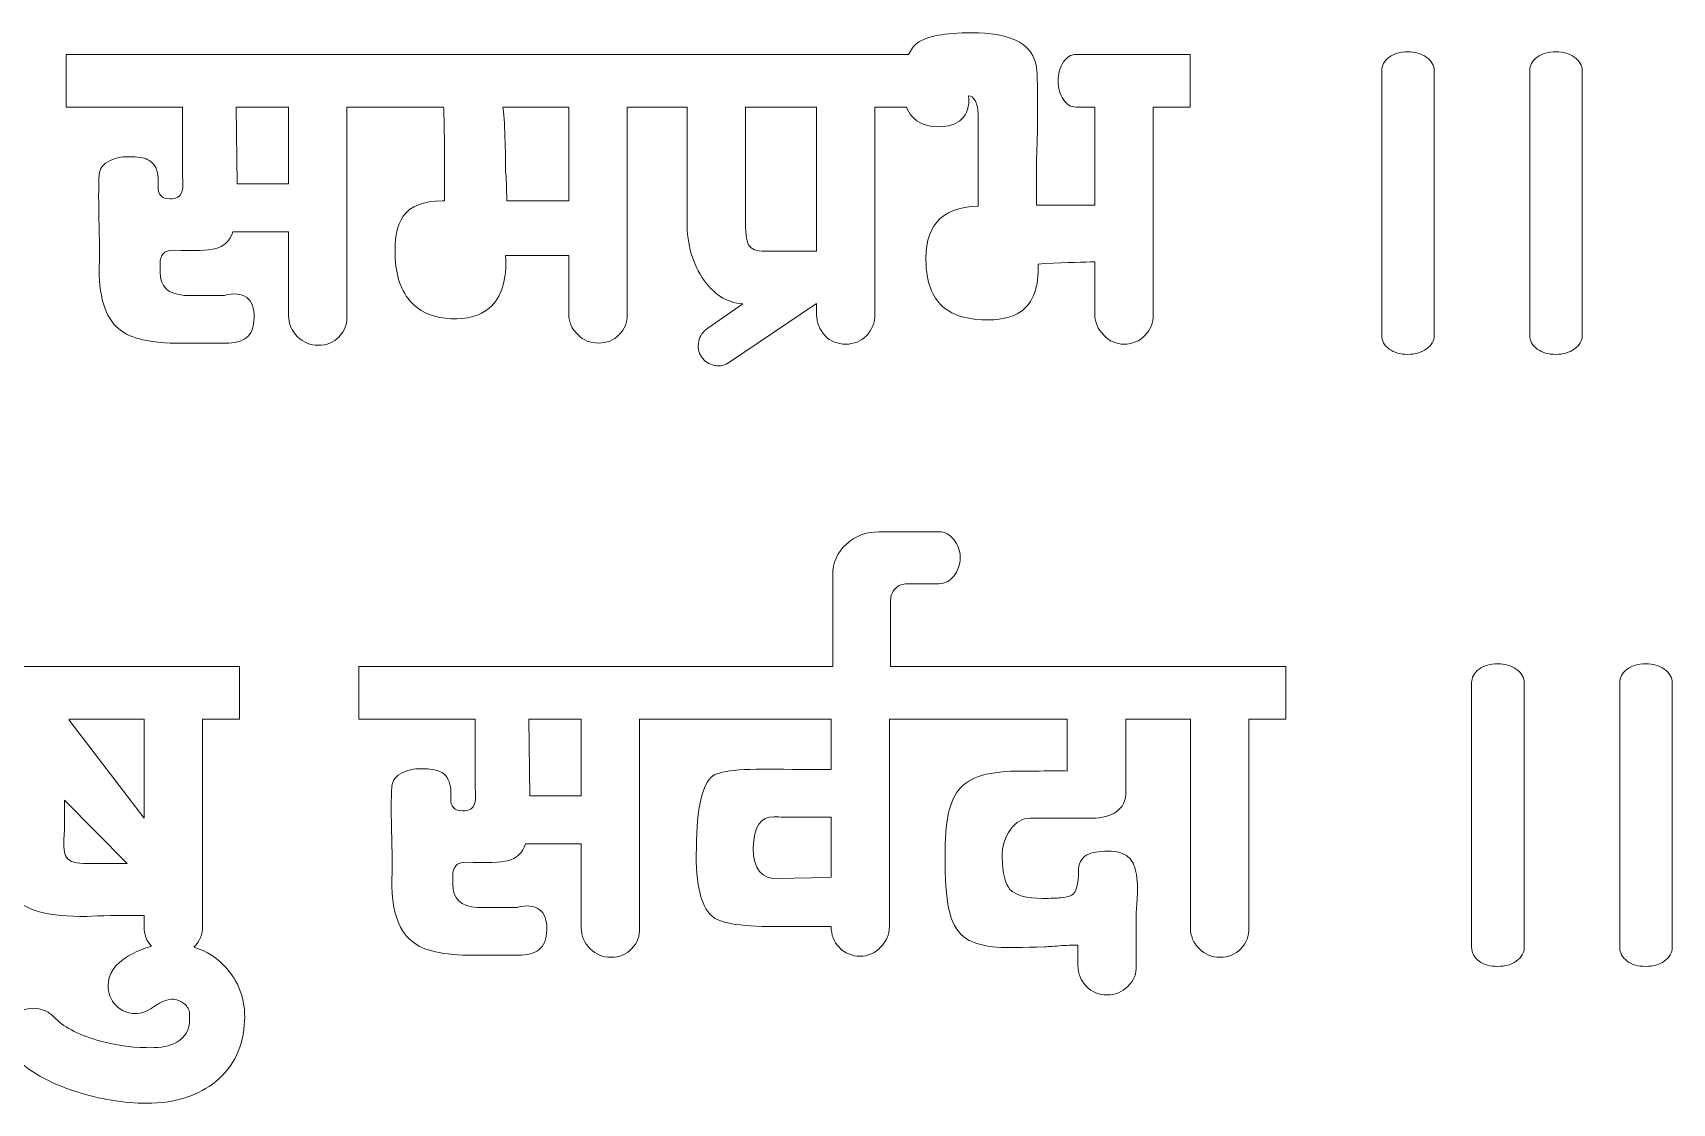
# Model space of a CAD drawing. Header units: millimetres. Extents: x -357 to 357, y -69 to 69.
# Drawn here: x 165.8 to 356.9, y -69 to 55.8 of the extents above; entities that cross this region are included whole.
import ezdxf

# ---------------------------------------------------------------- set-up
doc = ezdxf.new("R2010")
doc.units = ezdxf.units.MM
doc.header["$MEASUREMENT"] = 0
doc.layers.add('Layer 1', color=7, linetype='Continuous')

msp = doc.modelspace()

# ---------------------------------------------------------------- linework, layer by layer
at = {"layer": 'Layer 1', "color": 250, "lineweight": 20}
for points, knots in [([(238.1893, 53.2543), (238.1893, 53.2543), (239.4262, 53.2543), (239.4262, 53.2543), (239.4262, 53.2543), (267.8901, 53.2543), (267.8901, 53.2543), (268.1559, 53.8361), (268.5085, 54.2897), (268.9476, 54.6149), (270.0196, 55.3983), (272.1223, 55.7899), (275.2558, 55.7899), (277.3998, 55.7899), (279.0696, 55.522), (280.2653, 54.986), (281.8321, 54.2851), (282.698, 53.0893), (282.8628, 51.3989), (282.9866, 49.0076), (282.9659, 43.6162), (282.801, 41.1423), (282.801, 41.1423), (282.801, 35.6999), (282.801, 35.6999), (282.801, 35.6999), (289.6041, 35.6999), (289.6041, 35.6999), (289.6041, 35.6999), (289.6041, 47.1315), (289.6041, 47.1315), (289.6041, 47.1315), (287.3776, 47.1315), (287.3776, 47.1315), (286.8006, 47.1315), (286.3262, 47.4201), (285.9552, 47.9973), (285.5428, 48.6158), (285.3367, 49.3374), (285.3367, 50.1619), (285.3367, 51.0278), (285.5428, 51.7699), (285.9552, 52.3884), (286.3262, 52.9656), (286.8004, 53.2543), (287.3776, 53.2543), (287.3776, 53.2543), (300.7364, 53.2543), (300.7364, 53.2543), (300.7364, 53.2543), (300.7364, 47.1315), (300.7364, 47.1315), (300.7364, 47.1315), (296.4071, 47.1315), (296.4071, 47.1315), (296.4071, 47.1315), (296.4071, 22.9597), (296.4071, 22.9597), (296.4483, 22.0113), (296.1391, 21.2074), (295.4794, 20.5477), (294.8197, 19.8467), (293.9951, 19.4963), (293.0056, 19.4963), (292.0985, 19.4963), (291.3152, 19.8467), (290.6555, 20.5477), (289.9545, 21.2486), (289.6041, 22.0526), (289.6041, 22.9597), (289.6041, 22.9597), (289.6041, 29.0824), (289.6041, 29.0824), (288.3671, 29.0824), (286.4293, 29.0205), (283.7906, 28.8969), (283.7906, 28.8969), (282.9866, 28.8351), (282.9866, 28.8351), (283.1103, 26.1551), (282.4299, 24.2997), (280.9457, 23.2689), (279.9149, 22.568), (278.4099, 22.2588), (276.4309, 22.3412), (274.5755, 22.4237), (273.1324, 22.8772), (272.1017, 23.7018), (270.7823, 24.7326), (270.0608, 26.4024), (269.9371, 28.7113), (269.8134, 30.8966), (270.2257, 32.5664), (271.174, 33.7209), (272.1635, 34.9166), (273.7715, 35.5349), (275.998, 35.5763), (275.998, 35.5763), (275.998, 46.142), (275.998, 46.142), (275.998, 46.8017), (275.8949, 47.3583), (275.6887, 47.8119), (275.4414, 48.2654), (275.1733, 48.4716), (274.8848, 48.4303), (275.0085, 47.2346), (274.7404, 46.3275), (274.0807, 45.7091), (273.4622, 45.1319), (272.5758, 44.8432), (271.4214, 44.8432), (270.0196, 44.8432), (268.9682, 45.2555), (268.2672, 46.0802), (268.0205, 46.373), (267.8201, 46.7234), (267.6657, 47.1315), (267.6657, 47.1315), (263.979, 47.1315), (263.979, 47.1315), (263.979, 47.1315), (263.979, 22.9597), (263.979, 22.9597), (263.979, 22.0116), (263.6492, 21.1868), (262.9895, 20.4858), (262.3299, 19.8261), (261.5258, 19.4963), (260.5775, 19.4963), (259.6292, 19.4963), (258.8252, 19.8261), (258.1655, 20.4858), (257.5058, 21.1868), (257.176, 22.0113), (257.176, 22.9597), (257.176, 22.9597), (257.176, 24.2584), (257.176, 24.2584), (257.176, 24.2584), (247.0332, 17.3936), (247.0332, 17.3936), (246.4972, 17.0224), (245.9201, 16.8988), (245.3016, 17.0224), (244.6419, 17.1461), (244.1265, 17.476), (243.7555, 18.012), (243.3843, 18.548), (243.2812, 19.1459), (243.4462, 19.8055), (243.5699, 20.4652), (243.9203, 20.9806), (244.4976, 21.3517), (244.4976, 21.3517), (248.5794, 24.1966), (248.5794, 24.1966), (246.6828, 24.3203), (245.0954, 25.351), (243.8172, 27.2889), (242.5804, 29.2267), (242.0032, 31.5356), (242.0855, 34.2156), (242.0855, 34.2156), (242.0855, 47.1315), (242.0855, 47.1315), (242.0855, 47.1315), (239.4262, 47.1315), (239.4262, 47.1315), (239.4262, 47.1315), (238.1893, 47.1315), (238.1893, 47.1315), (238.1893, 47.1315), (235.097, 47.1315), (235.097, 47.1315), (235.097, 47.1315), (235.097, 22.9597), (235.097, 22.9597), (235.1382, 22.0526), (234.829, 21.2693), (234.1693, 20.6095), (233.5096, 19.9498), (232.7057, 19.62), (231.7574, 19.62), (230.809, 19.62), (230.0051, 19.9498), (229.3453, 20.6095), (228.6444, 21.2693), (228.294, 22.0526), (228.294, 22.9597), (228.294, 22.9597), (228.294, 29.8246), (228.294, 29.8246), (228.294, 29.8246), (220.9343, 29.8246), (220.9343, 29.8246), (221.0992, 26.9796), (220.4601, 24.9387), (219.0171, 23.7018), (217.9451, 22.7948), (216.4607, 22.3825), (214.5642, 22.465), (212.75, 22.5473), (211.307, 23.0833), (210.235, 24.0728), (208.9156, 25.3098), (208.1941, 27.1033), (208.0704, 29.4535), (207.9467, 31.7212), (208.2558, 33.3703), (208.998, 34.4012), (209.8227, 35.5968), (211.3482, 36.1947), (213.5747, 36.1947), (213.5747, 36.1947), (213.822, 36.1947), (213.822, 36.1947), (213.822, 36.1947), (213.822, 39.5962), (213.822, 39.5962), (213.822, 41.4929), (213.7808, 45.9771), (213.6984, 47.1315), (213.6984, 47.1315), (206.7716, 47.1315), (206.7716, 47.1315), (206.7716, 47.1315), (205.5346, 47.1315), (205.5346, 47.1315), (205.5346, 47.1315), (202.4424, 47.1315), (202.4424, 47.1315), (202.4424, 47.1315), (202.4424, 22.836), (202.4424, 22.836), (202.4836, 21.8465), (202.1744, 21.0218), (201.5147, 20.3621), (200.8963, 19.7025), (200.0922, 19.3726), (199.1027, 19.3726), (198.1544, 19.3726), (197.3505, 19.7025), (196.6908, 20.3621), (195.9898, 21.0218), (195.6394, 21.8465), (195.6394, 22.836), (195.6394, 22.836), (195.6394, 32.6076), (195.6394, 32.6076), (195.6394, 32.6076), (189.1456, 32.6076), (189.1456, 32.6076), (188.8157, 31.5356), (188.1147, 30.8759), (187.0427, 30.6286), (186.3007, 30.4224), (184.6721, 30.3606), (182.1569, 30.443), (181.1262, 30.443), (180.6314, 29.907), (180.6727, 28.8351), (180.6727, 28.8351), (180.6727, 28.2166), (180.6727, 28.2166), (180.6727, 28.2166), (180.6727, 27.9074), (180.6727, 27.9074), (180.6314, 26.2169), (181.5797, 25.3098), (183.5176, 25.1862), (183.5176, 25.1862), (188.156, 25.1862), (188.156, 25.1862), (189.2692, 25.4747), (190.1351, 25.3923), (190.7536, 24.9387), (191.3719, 24.4852), (191.6606, 23.7018), (191.6194, 22.5886), (191.6194, 21.4753), (191.3102, 20.692), (190.6917, 20.2385), (190.1557, 19.8261), (189.3517, 19.62), (188.2797, 19.62), (188.2797, 19.62), (183.7649, 19.62), (183.7649, 19.62), (180.0954, 19.5376), (177.5598, 20.0117), (176.1579, 21.0424), (174.4263, 22.2382), (173.5604, 24.6296), (173.5604, 28.2166), (173.6016, 29.2473), (173.6016, 30.8966), (173.5604, 33.1643), (173.4779, 35.9267), (173.4779, 37.947), (173.5604, 39.2252), (173.6016, 39.9672), (174.0345, 40.524), (174.8592, 40.895), (175.6013, 41.266), (176.4465, 41.4104), (177.3948, 41.3279), (178.2606, 41.3279), (178.941, 41.1836), (179.4357, 40.895), (180.0542, 40.4826), (180.3841, 39.8024), (180.4252, 38.854), (180.4252, 38.6479), (180.4252, 38.3386), (180.4252, 37.9264), (180.3841, 36.9368), (180.8376, 36.4421), (181.7859, 36.4421), (182.5693, 36.4421), (183.0434, 36.71), (183.2083, 37.246), (183.332, 37.5759), (183.3526, 38.1532), (183.2702, 38.9777), (183.2702, 38.9777), (183.2702, 47.1315), (183.2702, 47.1315), (183.2702, 47.1315), (169.7259, 47.1315), (169.7259, 47.1315), (169.7259, 47.1315), (169.7259, 53.2543), (169.7259, 53.2543), (169.7259, 53.2543), (205.5346, 53.2543), (205.5346, 53.2543), (205.5346, 53.2543), (206.7716, 53.2543), (206.7716, 53.2543), (206.7716, 53.2543), (238.1893, 53.2543), (238.1893, 53.2543)], [0, 0, 0, 0, 0.00877193, 0.00877193, 0.00877193, 0.01754386, 0.01754386, 0.01754386, 0.02631579, 0.02631579, 0.02631579, 0.03508772, 0.03508772, 0.03508772, 0.04385965, 0.04385965, 0.04385965, 0.05263158, 0.05263158, 0.05263158, 0.06140351, 0.06140351, 0.06140351, 0.07017544, 0.07017544, 0.07017544, 0.07894737, 0.07894737, 0.07894737, 0.0877193, 0.0877193, 0.0877193, 0.09649123, 0.09649123, 0.09649123, 0.10526316, 0.10526316, 0.10526316, 0.11403509, 0.11403509, 0.11403509, 0.12280702, 0.12280702, 0.12280702, 0.13157895, 0.13157895, 0.13157895, 0.14035088, 0.14035088, 0.14035088, 0.14912281, 0.14912281, 0.14912281, 0.15789474, 0.15789474, 0.15789474, 0.16666667, 0.16666667, 0.16666667, 0.1754386, 0.1754386, 0.1754386, 0.18421053, 0.18421053, 0.18421053, 0.19298246, 0.19298246, 0.19298246, 0.20175439, 0.20175439, 0.20175439, 0.21052632, 0.21052632, 0.21052632, 0.21929825, 0.21929825, 0.21929825, 0.22807018, 0.22807018, 0.22807018, 0.23684211, 0.23684211, 0.23684211, 0.24561404, 0.24561404, 0.24561404, 0.25438596, 0.25438596, 0.25438596, 0.26315789, 0.26315789, 0.26315789, 0.27192982, 0.27192982, 0.27192982, 0.28070175, 0.28070175, 0.28070175, 0.28947368, 0.28947368, 0.28947368, 0.29824561, 0.29824561, 0.29824561, 0.30701754, 0.30701754, 0.30701754, 0.31578947, 0.31578947, 0.31578947, 0.3245614, 0.3245614, 0.3245614, 0.33333333, 0.33333333, 0.33333333, 0.34210526, 0.34210526, 0.34210526, 0.35087719, 0.35087719, 0.35087719, 0.35964912, 0.35964912, 0.35964912, 0.36842105, 0.36842105, 0.36842105, 0.37719298, 0.37719298, 0.37719298, 0.38596491, 0.38596491, 0.38596491, 0.39473684, 0.39473684, 0.39473684, 0.40350877, 0.40350877, 0.40350877, 0.4122807, 0.4122807, 0.4122807, 0.42105263, 0.42105263, 0.42105263, 0.42982456, 0.42982456, 0.42982456, 0.43859649, 0.43859649, 0.43859649, 0.44736842, 0.44736842, 0.44736842, 0.45614035, 0.45614035, 0.45614035, 0.46491228, 0.46491228, 0.46491228, 0.47368421, 0.47368421, 0.47368421, 0.48245614, 0.48245614, 0.48245614, 0.49122807, 0.49122807, 0.49122807, 0.5, 0.5, 0.5, 0.50877193, 0.50877193, 0.50877193, 0.51754386, 0.51754386, 0.51754386, 0.52631579, 0.52631579, 0.52631579, 0.53508772, 0.53508772, 0.53508772, 0.54385965, 0.54385965, 0.54385965, 0.55263158, 0.55263158, 0.55263158, 0.56140351, 0.56140351, 0.56140351, 0.57017544, 0.57017544, 0.57017544, 0.57894737, 0.57894737, 0.57894737, 0.5877193, 0.5877193, 0.5877193, 0.59649123, 0.59649123, 0.59649123, 0.60526316, 0.60526316, 0.60526316, 0.61403509, 0.61403509, 0.61403509, 0.62280702, 0.62280702, 0.62280702, 0.63157895, 0.63157895, 0.63157895, 0.64035088, 0.64035088, 0.64035088, 0.64912281, 0.64912281, 0.64912281, 0.65789474, 0.65789474, 0.65789474, 0.66666667, 0.66666667, 0.66666667, 0.6754386, 0.6754386, 0.6754386, 0.68421053, 0.68421053, 0.68421053, 0.69298246, 0.69298246, 0.69298246, 0.70175439, 0.70175439, 0.70175439, 0.71052632, 0.71052632, 0.71052632, 0.71929825, 0.71929825, 0.71929825, 0.72807018, 0.72807018, 0.72807018, 0.73684211, 0.73684211, 0.73684211, 0.74561404, 0.74561404, 0.74561404, 0.75438596, 0.75438596, 0.75438596, 0.76315789, 0.76315789, 0.76315789, 0.77192982, 0.77192982, 0.77192982, 0.78070175, 0.78070175, 0.78070175, 0.78947368, 0.78947368, 0.78947368, 0.79824561, 0.79824561, 0.79824561, 0.80701754, 0.80701754, 0.80701754, 0.81578947, 0.81578947, 0.81578947, 0.8245614, 0.8245614, 0.8245614, 0.83333333, 0.83333333, 0.83333333, 0.84210526, 0.84210526, 0.84210526, 0.85087719, 0.85087719, 0.85087719, 0.85964912, 0.85964912, 0.85964912, 0.86842105, 0.86842105, 0.86842105, 0.87719298, 0.87719298, 0.87719298, 0.88596491, 0.88596491, 0.88596491, 0.89473684, 0.89473684, 0.89473684, 0.90350877, 0.90350877, 0.90350877, 0.9122807, 0.9122807, 0.9122807, 0.92105263, 0.92105263, 0.92105263, 0.92982456, 0.92982456, 0.92982456, 0.93859649, 0.93859649, 0.93859649, 0.94736842, 0.94736842, 0.94736842, 0.95614035, 0.95614035, 0.95614035, 0.96491228, 0.96491228, 0.96491228, 0.97368421, 0.97368421, 0.97368421, 0.98245614, 0.98245614, 0.98245614, 0.99122807, 0.99122807, 0.99122807, 1, 1, 1, 1]), ([(323.0418, 51.3554), (323.0418, 51.9739), (323.3205, 52.523), (323.9077, 52.9634), (324.475, 53.3888), (325.2064, 53.5818), (326.0723, 53.5818), (326.9381, 53.5818), (327.6624, 53.3794), (328.2369, 52.9634), (328.858, 52.5138), (329.1645, 51.9736), (329.1645, 51.3554), (329.1645, 51.3554), (329.1645, 20.5393), (329.1645, 20.5393), (329.1645, 19.921), (328.858, 19.3809), (328.2369, 18.9313), (327.6624, 18.5153), (326.9381, 18.3128), (326.0723, 18.3128), (325.2064, 18.3128), (324.475, 18.5058), (323.9077, 18.9313), (323.3205, 19.3717), (323.0418, 19.9208), (323.0418, 20.5393), (323.0418, 20.5393), (323.0418, 51.3554), (323.0418, 51.3554)], [0, 0, 0, 0, 0.1, 0.1, 0.1, 0.2, 0.2, 0.2, 0.3, 0.3, 0.3, 0.4, 0.4, 0.4, 0.5, 0.5, 0.5, 0.6, 0.6, 0.6, 0.7, 0.7, 0.7, 0.8, 0.8, 0.8, 0.9, 0.9, 0.9, 1, 1, 1, 1]), ([(340.2969, 51.3554), (340.2969, 51.9739), (340.5756, 52.523), (341.1627, 52.9634), (341.7301, 53.3888), (342.4615, 53.5818), (343.3273, 53.5818), (344.1932, 53.5818), (344.9175, 53.3794), (345.4919, 52.9634), (346.113, 52.5138), (346.4195, 51.9736), (346.4195, 51.3554), (346.4195, 51.3554), (346.4195, 20.5393), (346.4195, 20.5393), (346.4195, 19.921), (346.113, 19.3809), (345.4919, 18.9313), (344.9175, 18.5153), (344.1932, 18.3128), (343.3273, 18.3128), (342.4615, 18.3128), (341.7301, 18.5058), (341.1627, 18.9313), (340.5756, 19.3717), (340.2969, 19.9208), (340.2969, 20.5393), (340.2969, 20.5393), (340.2969, 51.3554), (340.2969, 51.3554)], [0, 0, 0, 0, 0.1, 0.1, 0.1, 0.2, 0.2, 0.2, 0.3, 0.3, 0.3, 0.4, 0.4, 0.4, 0.5, 0.5, 0.5, 0.6, 0.6, 0.6, 0.7, 0.7, 0.7, 0.8, 0.8, 0.8, 0.9, 0.9, 0.9, 1, 1, 1, 1]), ([(189.6403, 38.1738), (189.6403, 38.1738), (195.6394, 38.1738), (195.6394, 38.1738), (195.6394, 38.1738), (195.6394, 47.1315), (195.6394, 47.1315), (195.6394, 47.1315), (189.5166, 47.1315), (189.5166, 47.1315), (189.5166, 47.1315), (189.6403, 38.1738), (189.6403, 38.1738)], [0, 0, 0, 0, 0.25, 0.25, 0.25, 0.5, 0.5, 0.5, 0.75, 0.75, 0.75, 1, 1, 1, 1]), ([(220.6251, 47.1315), (220.8313, 45.9771), (220.9343, 41.4929), (220.9343, 39.5962), (221.0167, 38.9777), (221.058, 37.8439), (221.058, 36.1947), (221.058, 36.1947), (228.294, 36.1947), (228.294, 36.1947), (228.294, 36.1947), (228.294, 47.1315), (228.294, 47.1315), (228.294, 47.1315), (220.6251, 47.1315), (220.6251, 47.1315)], [0, 0, 0, 0, 0.2, 0.2, 0.2, 0.4, 0.4, 0.4, 0.6, 0.6, 0.6, 0.8, 0.8, 0.8, 1, 1, 1, 1]), ([(257.176, 30.3193), (257.176, 30.3193), (257.176, 47.1315), (257.176, 47.1315), (257.176, 47.1315), (248.8886, 47.1315), (248.8886, 47.1315), (248.8886, 47.1315), (248.8886, 34.2156), (248.8886, 34.2156), (248.8474, 32.6076), (248.9711, 31.5563), (249.2597, 31.0615), (249.5483, 30.5668), (250.1874, 30.3193), (251.1769, 30.3193), (251.1769, 30.3193), (257.176, 30.3193), (257.176, 30.3193)], [0, 0, 0, 0, 0.16666667, 0.16666667, 0.16666667, 0.33333333, 0.33333333, 0.33333333, 0.5, 0.5, 0.5, 0.66666667, 0.66666667, 0.66666667, 0.83333333, 0.83333333, 0.83333333, 1, 1, 1, 1]), ([(158.5007, -18.0793), (158.5007, -18.0793), (159.4284, -18.0793), (159.4284, -18.0793), (159.4284, -18.0793), (189.9185, -18.0793), (189.9185, -18.0793), (189.9185, -18.0793), (189.9185, -24.2021), (189.9185, -24.2021), (189.9185, -24.2021), (185.5893, -24.2021), (185.5893, -24.2021), (185.5893, -24.2021), (185.5893, -48.3739), (185.5893, -48.3739), (185.6304, -49.2788), (185.3022, -50.0811), (184.6046, -50.7809), (186.0834, -51.2201), (187.36, -52.0453), (188.4342, -53.2572), (190.0422, -55.1126), (190.7224, -57.3185), (190.4751, -59.8747), (190.2277, -62.8021), (188.9908, -65.0905), (186.7644, -66.7396), (184.7027, -68.224), (182.1671, -68.966), (179.1573, -68.966), (176.3949, -68.966), (173.6118, -68.5125), (170.8081, -67.6055), (167.6746, -66.5747), (165.2626, -65.1935), (163.5721, -63.4619), (163.2423, -63.0907), (162.9949, -62.699), (162.8299, -62.2868), (162.7063, -61.8744), (162.6444, -61.4415), (162.6444, -60.988), (162.7269, -60.1222), (163.0773, -59.38), (163.6958, -58.7615), (164.3143, -58.1843), (165.0564, -57.8957), (165.9223, -57.8957), (166.3346, -57.8957), (166.7468, -57.9782), (167.1592, -58.143), (167.5715, -58.308), (167.9425, -58.5553), (168.2725, -58.8852), (169.3444, -60.0397), (171.0143, -60.9467), (173.2819, -61.6064), (175.2198, -62.1837), (177.137, -62.4722), (179.0336, -62.4722), (180.3529, -62.5547), (181.4249, -62.4104), (182.2496, -62.0393), (183.3216, -61.5446), (183.94, -60.7405), (184.105, -59.6273), (184.105, -59.6273), (184.105, -58.5142), (184.105, -58.5142), (184.0638, -58.0606), (183.8576, -57.6895), (183.4865, -57.4008), (183.1566, -57.1123), (182.7443, -56.9267), (182.2496, -56.8443), (181.5899, -56.8031), (180.8272, -57.0917), (179.9613, -57.7101), (179.013, -58.3286), (178.1883, -58.5966), (177.4875, -58.5142), (176.6216, -58.4317), (175.9001, -58.0399), (175.3229, -57.3391), (174.7456, -56.5969), (174.5188, -55.7722), (174.6425, -54.8652), (174.8075, -53.4634), (175.797, -52.3296), (177.6111, -51.4638), (178.3027, -51.1179), (178.9899, -50.8565), (179.6735, -50.6795), (179.0821, -50.0404), (178.7862, -49.2718), (178.7862, -48.3739), (178.7862, -48.3739), (178.7862, -47.0751), (178.7862, -47.0751), (175.8176, -47.0751), (173.5912, -47.1163), (172.1069, -47.1988), (167.6952, -47.24), (164.9328, -46.5185), (163.8195, -45.0342), (162.9949, -43.9622), (162.6238, -41.3235), (162.7063, -37.118), (162.7063, -37.118), (162.7063, -24.2021), (162.7063, -24.2021), (162.7063, -24.2021), (159.4284, -24.2021), (159.4284, -24.2021), (159.4284, -24.2021), (158.5007, -24.2021), (158.5007, -24.2021), (158.5007, -24.2021), (155.0992, -24.2021), (155.0992, -24.2021), (155.0992, -24.2021), (155.0992, -48.3739), (155.0992, -48.3739), (155.058, -49.3222), (154.7075, -50.1262), (154.0479, -50.7858), (153.4294, -51.4868), (152.6666, -51.8373), (151.7596, -51.8373), (150.9761, -51.8373), (150.2547, -51.5899), (149.595, -51.0951), (149.0177, -50.6003), (148.6261, -49.9819), (148.4199, -49.2397), (148.4199, -49.2397), (138.5864, -49.2397), (138.5864, -49.2397), (134.6282, -49.3222), (131.9895, -48.9099), (130.67, -48.0028), (129.2683, -47.0545), (128.4848, -45.1373), (128.32, -42.2511), (127.9901, -37.8807), (128.0725, -34.4174), (128.5673, -31.861), (128.691, -31.1188), (129.1033, -30.5623), (129.8042, -30.1912), (130.3815, -29.9026), (131.1443, -29.7583), (132.0926, -29.7583), (132.9584, -29.7583), (133.6387, -29.9232), (134.1335, -30.253), (134.7932, -30.6653), (135.1436, -31.325), (135.1848, -32.2322), (135.1848, -32.5207), (135.1848, -32.8711), (135.1848, -33.2835), (135.1848, -34.1906), (135.6796, -34.6441), (136.6691, -34.6441), (137.0815, -34.6441), (137.4113, -34.5822), (137.6587, -34.4585), (137.9885, -34.2937), (138.1741, -33.9844), (138.2153, -33.5309), (138.2153, -33.5309), (138.2153, -24.2021), (138.2153, -24.2021), (138.2153, -24.2021), (125.7223, -24.2021), (125.7223, -24.2021), (125.7223, -24.2021), (124.4855, -24.2021), (124.4855, -24.2021), (124.4855, -24.2021), (121.3931, -24.2021), (121.3931, -24.2021), (121.3931, -24.2021), (121.3931, -48.4976), (121.3931, -48.4976), (121.4344, -49.4871), (121.1252, -50.3117), (120.4655, -50.9714), (119.847, -51.6311), (119.0431, -51.9609), (118.0534, -51.9609), (117.1052, -51.9609), (116.3012, -51.6311), (115.6415, -50.9714), (114.9406, -50.3117), (114.5901, -49.4871), (114.5901, -48.4976), (114.5901, -48.4976), (114.5901, -24.2021), (114.5901, -24.2021), (114.5901, -24.2021), (111.4977, -24.2021), (111.4977, -24.2021), (111.4977, -24.2021), (110.2609, -24.2021), (110.2609, -24.2021), (110.2609, -24.2021), (95.7271, -24.2021), (95.7271, -24.2021), (95.7271, -24.2021), (95.7271, -30.1912), (95.7271, -30.1912), (95.7271, -30.1912), (99.0668, -30.1912), (99.0668, -30.1912), (101.4582, -30.0263), (103.1692, -30.0263), (104.2, -30.1912), (105.3957, -30.3149), (106.3027, -30.7272), (106.9212, -31.4281), (107.4985, -32.1291), (107.8901, -33.1598), (108.0963, -34.5204), (108.3024, -35.7161), (108.3643, -37.489), (108.2818, -39.8392), (108.2818, -39.8392), (108.2818, -46.704), (108.2818, -46.704), (108.2405, -47.1988), (107.8695, -47.6729), (107.1685, -48.1265), (106.4265, -48.6212), (105.6637, -48.8686), (104.8802, -48.8686), (104.0969, -48.8686), (103.3341, -48.6212), (102.592, -48.1265), (101.8498, -47.6729), (101.4788, -47.1988), (101.4788, -46.704), (101.4788, -46.704), (101.4788, -40.0865), (101.4788, -40.0865), (101.4788, -40.0865), (101.4788, -38.726), (101.4788, -38.726), (101.5613, -36.6644), (100.7366, -35.6748), (99.0049, -35.7573), (99.0049, -35.7573), (95.7271, -35.7573), (95.7271, -35.7573), (95.7271, -35.7573), (95.7271, -48.6212), (95.7271, -48.6212), (95.6858, -49.5696), (95.3354, -50.3529), (94.6757, -50.9714), (94.016, -51.6311), (93.212, -51.9609), (92.2638, -51.9609), (91.3154, -51.9609), (90.5321, -51.6311), (89.9136, -50.9714), (89.2539, -50.3117), (88.9241, -49.5284), (88.9241, -48.6212), (88.9241, -48.6212), (88.9241, -47.8173), (88.9241, -47.8173), (88.9241, -47.8173), (84.4712, -47.8173), (84.4712, -47.8173), (82.2035, -47.8585), (80.6779, -47.8173), (79.8945, -47.6936), (78.7401, -47.5698), (77.8536, -47.1988), (77.2352, -46.5803), (76.6167, -46.0031), (76.1632, -45.0754), (75.8746, -43.7972), (75.6684, -42.684), (75.5241, -40.9937), (75.4416, -38.726), (75.4416, -36.6644), (75.5653, -35.0564), (75.8127, -33.9019), (76.1013, -32.7475), (76.5548, -31.8816), (77.1733, -31.3044), (77.7918, -30.7272), (78.6988, -30.3561), (79.8945, -30.1912), (80.9253, -30.0676), (82.4303, -30.0676), (84.4093, -30.1912), (84.4093, -30.1912), (88.9241, -30.1912), (88.9241, -30.1912), (88.9241, -30.1912), (88.9241, -24.2021), (88.9241, -24.2021), (88.9241, -24.2021), (73.5863, -24.2021), (73.5863, -24.2021), (73.5863, -24.2021), (72.6585, -24.2021), (72.6585, -24.2021), (72.6585, -24.2021), (69.2571, -24.2021), (69.2571, -24.2021), (69.2571, -24.2021), (69.2571, -48.3739), (69.2571, -48.3739), (69.2159, -49.3222), (68.8653, -50.1262), (68.2057, -50.7858), (67.546, -51.4868), (66.7626, -51.8373), (65.8556, -51.8373), (64.866, -51.8373), (64.0414, -51.4868), (63.3818, -50.7858), (62.7633, -50.1262), (62.454, -49.3222), (62.454, -48.3739), (62.454, -48.3739), (57.6301, -48.3739), (57.6301, -48.3739), (52.8886, -48.4564), (49.9612, -48.1265), (48.8479, -47.3844), (47.3224, -46.3536), (46.6215, -43.6324), (46.7452, -39.2207), (46.7864, -34.5204), (47.4255, -31.7167), (48.6625, -30.8096), (49.652, -30.1499), (52.7236, -29.9026), (57.8775, -30.0676), (57.8775, -30.0676), (62.454, -30.0676), (62.454, -30.0676), (62.454, -30.0676), (62.454, -24.2021), (62.454, -24.2021), (62.454, -24.2021), (44.4569, -24.2021), (44.4569, -24.2021), (44.4569, -24.2021), (43.2199, -24.2021), (43.2199, -24.2021), (43.2199, -24.2021), (40.1277, -24.2021), (40.1277, -24.2021), (40.1277, -24.2021), (40.1277, -48.4976), (40.1277, -48.4976), (40.1689, -49.4871), (39.8597, -50.3117), (39.2, -50.9714), (38.5816, -51.6311), (37.7775, -51.9609), (36.788, -51.9609), (35.8397, -51.9609), (35.0358, -51.6311), (34.3761, -50.9714), (33.6751, -50.3117), (33.3247, -49.4871), (33.3247, -48.4976), (33.3247, -48.4976), (33.3247, -38.726), (33.3247, -38.726), (33.3247, -38.726), (26.8309, -38.726), (26.8309, -38.726), (26.501, -39.798), (25.8, -40.4577), (24.728, -40.705), (23.986, -40.9112), (22.3574, -40.9729), (19.8422, -40.8906), (18.8115, -40.8906), (18.3167, -41.4266), (18.358, -42.4985), (18.358, -42.4985), (18.358, -43.117), (18.358, -43.117), (18.358, -43.117), (18.358, -43.4262), (18.358, -43.4262), (18.3167, -45.1167), (19.265, -46.0237), (21.2029, -46.1474), (21.2029, -46.1474), (25.8413, -46.1474), (25.8413, -46.1474), (26.9545, -45.8589), (27.8204, -45.9412), (28.4389, -46.3949), (29.0572, -46.8484), (29.3459, -47.6317), (29.3047, -48.7449), (29.3047, -49.8582), (28.9955, -50.6416), (28.377, -51.0951), (27.841, -51.5074), (27.037, -51.7136), (25.965, -51.7136), (25.965, -51.7136), (21.4502, -51.7136), (21.4502, -51.7136), (17.7807, -51.796), (15.2451, -51.3219), (13.8432, -50.2912), (12.1116, -49.0954), (11.2457, -46.704), (11.2457, -43.117), (11.2869, -42.0863), (11.2869, -40.4369), (11.2457, -38.1693), (11.1632, -35.4069), (11.1632, -33.3865), (11.2457, -32.1084), (11.2869, -31.3663), (11.7198, -30.8096), (12.5445, -30.4386), (13.2866, -30.0676), (14.1318, -29.9232), (15.0801, -30.0057), (15.9459, -30.0057), (16.6263, -30.1499), (17.121, -30.4386), (17.7395, -30.8509), (18.0694, -31.5312), (18.1105, -32.4795), (18.1105, -32.6857), (18.1105, -32.9949), (18.1105, -33.4071), (18.0694, -34.3968), (18.5229, -34.8915), (19.4712, -34.8915), (20.2546, -34.8915), (20.7287, -34.6235), (20.8936, -34.0875), (21.0173, -33.7577), (21.0379, -33.1804), (20.9555, -32.3558), (20.9555, -32.3558), (20.9555, -24.2021), (20.9555, -24.2021), (20.9555, -24.2021), (7.4112, -24.2021), (7.4112, -24.2021), (7.4112, -24.2021), (7.4112, -18.0793), (7.4112, -18.0793), (7.4112, -18.0793), (43.2199, -18.0793), (43.2199, -18.0793), (43.2199, -18.0793), (44.4569, -18.0793), (44.4569, -18.0793), (44.4569, -18.0793), (62.6396, -18.0793), (62.6396, -18.0793), (62.6396, -18.0793), (62.6396, -7.6039), (62.6396, -7.6039), (62.6396, -6.1464), (63.1549, -4.9099), (64.1857, -3.8941), (65.2577, -2.8784), (66.5359, -2.3705), (68.0202, -2.3705), (68.0202, -2.3705), (75.0087, -2.3705), (75.0087, -2.3705), (75.7097, -2.3705), (76.2869, -2.6796), (76.7404, -3.298), (77.2352, -3.9162), (77.4826, -4.6449), (77.4826, -5.484), (77.4826, -6.3672), (77.2352, -7.118), (76.7404, -7.7363), (76.2869, -8.3545), (75.7095, -8.6637), (75.0087, -8.6637), (75.0087, -8.6637), (71.298, -8.6637), (71.298, -8.6637), (70.7622, -8.6637), (70.3083, -8.8626), (69.9373, -9.2599), (69.5663, -9.6572), (69.3808, -10.1434), (69.3808, -10.7173), (69.3808, -10.7173), (69.3808, -18.0793), (69.3808, -18.0793), (69.3808, -18.0793), (72.6585, -18.0793), (72.6585, -18.0793), (72.6585, -18.0793), (73.5863, -18.0793), (73.5863, -18.0793), (73.5863, -18.0793), (110.2609, -18.0793), (110.2609, -18.0793), (110.2609, -18.0793), (111.4977, -18.0793), (111.4977, -18.0793), (111.4977, -18.0793), (124.4855, -18.0793), (124.4855, -18.0793), (124.4855, -18.0793), (125.7223, -18.0793), (125.7223, -18.0793), (125.7223, -18.0793), (147.8317, -18.0793), (147.8317, -18.0793), (146.1866, -13.7763), (143.8057, -10.5053), (140.6892, -8.2663), (140.3182, -7.9571), (140.0501, -7.5817), (139.8852, -7.14), (139.6791, -6.6985), (139.576, -6.2348), (139.576, -5.749), (139.576, -5.3957), (139.6379, -5.0423), (139.7615, -4.689), (139.8852, -4.3799), (140.0707, -4.0928), (140.3182, -3.8279), (140.7304, -3.3862), (141.2047, -3.0549), (141.7406, -2.8342), (142.2765, -2.6135), (142.8331, -2.503), (143.4104, -2.503), (144.2351, -2.503), (145.039, -2.768), (145.8224, -3.298), (146.7707, -4.0045), (147.7396, -4.9319), (148.7291, -6.0802), (149.6362, -4.9761), (150.7701, -4.1371), (152.1306, -3.5629), (153.4914, -2.9446), (154.9343, -2.6354), (156.4599, -2.6354), (157.3257, -2.6796), (158.1297, -2.8563), (158.8719, -3.1654), (159.3254, -3.3862), (159.6965, -3.7175), (159.9851, -4.1591), (160.2324, -4.5566), (160.3974, -5.0423), (160.4799, -5.6164), (160.4799, -6.4114), (160.2118, -7.0959), (159.6758, -7.67), (159.1398, -8.2441), (158.5007, -8.5312), (157.7586, -8.5312), (157.6762, -8.5312), (157.3876, -8.465), (156.8927, -8.3325), (156.4805, -8.2), (156.2536, -8.1337), (156.2125, -8.1337), (155.5529, -8.1337), (155.0993, -8.178), (154.8519, -8.2663), (154.0686, -8.3987), (153.4088, -8.7078), (152.8728, -9.1936), (152.3368, -9.7236), (151.9863, -10.3198), (151.8215, -10.9822), (152.8782, -12.9339), (153.8062, -15.2997), (154.6054, -18.0793), (154.6054, -18.0793), (158.5007, -18.0793), (158.5007, -18.0793)], [0, 0, 0, 0, 0.00502513, 0.00502513, 0.00502513, 0.01005025, 0.01005025, 0.01005025, 0.01507538, 0.01507538, 0.01507538, 0.0201005, 0.0201005, 0.0201005, 0.02512563, 0.02512563, 0.02512563, 0.03015075, 0.03015075, 0.03015075, 0.03517588, 0.03517588, 0.03517588, 0.04020101, 0.04020101, 0.04020101, 0.04522613, 0.04522613, 0.04522613, 0.05025126, 0.05025126, 0.05025126, 0.05527638, 0.05527638, 0.05527638, 0.06030151, 0.06030151, 0.06030151, 0.06532663, 0.06532663, 0.06532663, 0.07035176, 0.07035176, 0.07035176, 0.07537688, 0.07537688, 0.07537688, 0.08040201, 0.08040201, 0.08040201, 0.08542714, 0.08542714, 0.08542714, 0.09045226, 0.09045226, 0.09045226, 0.09547739, 0.09547739, 0.09547739, 0.10050251, 0.10050251, 0.10050251, 0.10552764, 0.10552764, 0.10552764, 0.11055276, 0.11055276, 0.11055276, 0.11557789, 0.11557789, 0.11557789, 0.12060302, 0.12060302, 0.12060302, 0.12562814, 0.12562814, 0.12562814, 0.13065327, 0.13065327, 0.13065327, 0.13567839, 0.13567839, 0.13567839, 0.14070352, 0.14070352, 0.14070352, 0.14572864, 0.14572864, 0.14572864, 0.15075377, 0.15075377, 0.15075377, 0.15577889, 0.15577889, 0.15577889, 0.16080402, 0.16080402, 0.16080402, 0.16582915, 0.16582915, 0.16582915, 0.17085427, 0.17085427, 0.17085427, 0.1758794, 0.1758794, 0.1758794, 0.18090452, 0.18090452, 0.18090452, 0.18592965, 0.18592965, 0.18592965, 0.19095477, 0.19095477, 0.19095477, 0.1959799, 0.1959799, 0.1959799, 0.20100503, 0.20100503, 0.20100503, 0.20603015, 0.20603015, 0.20603015, 0.21105528, 0.21105528, 0.21105528, 0.2160804, 0.2160804, 0.2160804, 0.22110553, 0.22110553, 0.22110553, 0.22613065, 0.22613065, 0.22613065, 0.23115578, 0.23115578, 0.23115578, 0.2361809, 0.2361809, 0.2361809, 0.24120603, 0.24120603, 0.24120603, 0.24623116, 0.24623116, 0.24623116, 0.25125628, 0.25125628, 0.25125628, 0.25628141, 0.25628141, 0.25628141, 0.26130653, 0.26130653, 0.26130653, 0.26633166, 0.26633166, 0.26633166, 0.27135678, 0.27135678, 0.27135678, 0.27638191, 0.27638191, 0.27638191, 0.28140704, 0.28140704, 0.28140704, 0.28643216, 0.28643216, 0.28643216, 0.29145729, 0.29145729, 0.29145729, 0.29648241, 0.29648241, 0.29648241, 0.30150754, 0.30150754, 0.30150754, 0.30653266, 0.30653266, 0.30653266, 0.31155779, 0.31155779, 0.31155779, 0.31658291, 0.31658291, 0.31658291, 0.32160804, 0.32160804, 0.32160804, 0.32663317, 0.32663317, 0.32663317, 0.33165829, 0.33165829, 0.33165829, 0.33668342, 0.33668342, 0.33668342, 0.34170854, 0.34170854, 0.34170854, 0.34673367, 0.34673367, 0.34673367, 0.35175879, 0.35175879, 0.35175879, 0.35678392, 0.35678392, 0.35678392, 0.36180905, 0.36180905, 0.36180905, 0.36683417, 0.36683417, 0.36683417, 0.3718593, 0.3718593, 0.3718593, 0.37688442, 0.37688442, 0.37688442, 0.38190955, 0.38190955, 0.38190955, 0.38693467, 0.38693467, 0.38693467, 0.3919598, 0.3919598, 0.3919598, 0.39698492, 0.39698492, 0.39698492, 0.40201005, 0.40201005, 0.40201005, 0.40703518, 0.40703518, 0.40703518, 0.4120603, 0.4120603, 0.4120603, 0.41708543, 0.41708543, 0.41708543, 0.42211055, 0.42211055, 0.42211055, 0.42713568, 0.42713568, 0.42713568, 0.4321608, 0.4321608, 0.4321608, 0.43718593, 0.43718593, 0.43718593, 0.44221106, 0.44221106, 0.44221106, 0.44723618, 0.44723618, 0.44723618, 0.45226131, 0.45226131, 0.45226131, 0.45728643, 0.45728643, 0.45728643, 0.46231156, 0.46231156, 0.46231156, 0.46733668, 0.46733668, 0.46733668, 0.47236181, 0.47236181, 0.47236181, 0.47738693, 0.47738693, 0.47738693, 0.48241206, 0.48241206, 0.48241206, 0.48743719, 0.48743719, 0.48743719, 0.49246231, 0.49246231, 0.49246231, 0.49748744, 0.49748744, 0.49748744, 0.50251256, 0.50251256, 0.50251256, 0.50753769, 0.50753769, 0.50753769, 0.51256281, 0.51256281, 0.51256281, 0.51758794, 0.51758794, 0.51758794, 0.52261307, 0.52261307, 0.52261307, 0.52763819, 0.52763819, 0.52763819, 0.53266332, 0.53266332, 0.53266332, 0.53768844, 0.53768844, 0.53768844, 0.54271357, 0.54271357, 0.54271357, 0.54773869, 0.54773869, 0.54773869, 0.55276382, 0.55276382, 0.55276382, 0.55778894, 0.55778894, 0.55778894, 0.56281407, 0.56281407, 0.56281407, 0.5678392, 0.5678392, 0.5678392, 0.57286432, 0.57286432, 0.57286432, 0.57788945, 0.57788945, 0.57788945, 0.58291457, 0.58291457, 0.58291457, 0.5879397, 0.5879397, 0.5879397, 0.59296482, 0.59296482, 0.59296482, 0.59798995, 0.59798995, 0.59798995, 0.60301508, 0.60301508, 0.60301508, 0.6080402, 0.6080402, 0.6080402, 0.61306533, 0.61306533, 0.61306533, 0.61809045, 0.61809045, 0.61809045, 0.62311558, 0.62311558, 0.62311558, 0.6281407, 0.6281407, 0.6281407, 0.63316583, 0.63316583, 0.63316583, 0.63819095, 0.63819095, 0.63819095, 0.64321608, 0.64321608, 0.64321608, 0.64824121, 0.64824121, 0.64824121, 0.65326633, 0.65326633, 0.65326633, 0.65829146, 0.65829146, 0.65829146, 0.66331658, 0.66331658, 0.66331658, 0.66834171, 0.66834171, 0.66834171, 0.67336683, 0.67336683, 0.67336683, 0.67839196, 0.67839196, 0.67839196, 0.68341709, 0.68341709, 0.68341709, 0.68844221, 0.68844221, 0.68844221, 0.69346734, 0.69346734, 0.69346734, 0.69849246, 0.69849246, 0.69849246, 0.70351759, 0.70351759, 0.70351759, 0.70854271, 0.70854271, 0.70854271, 0.71356784, 0.71356784, 0.71356784, 0.71859296, 0.71859296, 0.71859296, 0.72361809, 0.72361809, 0.72361809, 0.72864322, 0.72864322, 0.72864322, 0.73366834, 0.73366834, 0.73366834, 0.73869347, 0.73869347, 0.73869347, 0.74371859, 0.74371859, 0.74371859, 0.74874372, 0.74874372, 0.74874372, 0.75376884, 0.75376884, 0.75376884, 0.75879397, 0.75879397, 0.75879397, 0.7638191, 0.7638191, 0.7638191, 0.76884422, 0.76884422, 0.76884422, 0.77386935, 0.77386935, 0.77386935, 0.77889447, 0.77889447, 0.77889447, 0.7839196, 0.7839196, 0.7839196, 0.78894472, 0.78894472, 0.78894472, 0.79396985, 0.79396985, 0.79396985, 0.79899497, 0.79899497, 0.79899497, 0.8040201, 0.8040201, 0.8040201, 0.80904523, 0.80904523, 0.80904523, 0.81407035, 0.81407035, 0.81407035, 0.81909548, 0.81909548, 0.81909548, 0.8241206, 0.8241206, 0.8241206, 0.82914573, 0.82914573, 0.82914573, 0.83417085, 0.83417085, 0.83417085, 0.83919598, 0.83919598, 0.83919598, 0.84422111, 0.84422111, 0.84422111, 0.84924623, 0.84924623, 0.84924623, 0.85427136, 0.85427136, 0.85427136, 0.85929648, 0.85929648, 0.85929648, 0.86432161, 0.86432161, 0.86432161, 0.86934673, 0.86934673, 0.86934673, 0.87437186, 0.87437186, 0.87437186, 0.87939698, 0.87939698, 0.87939698, 0.88442211, 0.88442211, 0.88442211, 0.88944724, 0.88944724, 0.88944724, 0.89447236, 0.89447236, 0.89447236, 0.89949749, 0.89949749, 0.89949749, 0.90452261, 0.90452261, 0.90452261, 0.90954774, 0.90954774, 0.90954774, 0.91457286, 0.91457286, 0.91457286, 0.91959799, 0.91959799, 0.91959799, 0.92462312, 0.92462312, 0.92462312, 0.92964824, 0.92964824, 0.92964824, 0.93467337, 0.93467337, 0.93467337, 0.93969849, 0.93969849, 0.93969849, 0.94472362, 0.94472362, 0.94472362, 0.94974874, 0.94974874, 0.94974874, 0.95477387, 0.95477387, 0.95477387, 0.95979899, 0.95979899, 0.95979899, 0.96482412, 0.96482412, 0.96482412, 0.96984925, 0.96984925, 0.96984925, 0.97487437, 0.97487437, 0.97487437, 0.9798995, 0.9798995, 0.9798995, 0.98492462, 0.98492462, 0.98492462, 0.98994975, 0.98994975, 0.98994975, 0.99497487, 0.99497487, 0.99497487, 1, 1, 1, 1]), ([(296.417, -18.0793), (296.417, -18.0793), (297.654, -18.0793), (297.654, -18.0793), (297.654, -18.0793), (311.8784, -18.0793), (311.8784, -18.0793), (311.8784, -18.0793), (311.8784, -24.2021), (311.8784, -24.2021), (311.8784, -24.2021), (307.5492, -24.2021), (307.5492, -24.2021), (307.5492, -24.2021), (307.5492, -48.4976), (307.5492, -48.4976), (307.5905, -49.4871), (307.2813, -50.3117), (306.6216, -50.9714), (306.0031, -51.6311), (305.1992, -51.9609), (304.2095, -51.9609), (303.2613, -51.9609), (302.4573, -51.6311), (301.7976, -50.9714), (301.0967, -50.3117), (300.7462, -49.4871), (300.7462, -48.4976), (300.7462, -48.4976), (300.7462, -24.2021), (300.7462, -24.2021), (300.7462, -24.2021), (297.654, -24.2021), (297.654, -24.2021), (297.654, -24.2021), (296.417, -24.2021), (296.417, -24.2021), (296.417, -24.2021), (293.201, -24.2021), (293.201, -24.2021), (293.201, -24.2021), (293.201, -32.1084), (293.201, -32.1084), (293.3247, -33.3453), (293.0361, -34.2524), (292.3351, -34.8297), (291.7579, -35.3244), (290.8715, -35.6336), (289.6758, -35.7573), (289.6758, -35.7573), (282.0687, -35.7573), (282.0687, -35.7573), (281.1617, -35.7573), (280.3989, -36.1902), (279.7804, -37.0561), (279.1207, -37.9632), (278.7909, -39.0351), (278.7909, -40.2721), (278.8734, -42.1686), (279.1826, -43.4262), (279.7186, -44.0447), (280.337, -44.7456), (281.6152, -45.0961), (283.553, -45.0961), (284.4602, -45.0961), (285.1404, -45.0754), (285.594, -45.0342), (286.1711, -44.993), (286.6041, -44.8899), (286.8927, -44.725), (287.1814, -44.6013), (287.3875, -44.2714), (287.5112, -43.7354), (287.6349, -43.2819), (287.6967, -42.7046), (287.6967, -42.0038), (287.6967, -41.0554), (288.0266, -40.3958), (288.6863, -40.0247), (289.2223, -39.7361), (290.0468, -39.5918), (291.16, -39.5918), (292.1908, -39.5918), (292.9742, -39.8186), (293.5102, -40.2721), (293.9637, -40.6431), (294.2524, -41.2204), (294.376, -42.0038), (294.5822, -42.7871), (294.6235, -44.0241), (294.4997, -45.7145), (294.4997, -45.7145), (294.4379, -46.8278), (294.4379, -46.8278), (294.4379, -46.8278), (294.4379, -52.8887), (294.4379, -52.8887), (294.4791, -53.8782), (294.1493, -54.7027), (293.4484, -55.3624), (292.7887, -56.0222), (291.9847, -56.352), (291.0364, -56.352), (290.0881, -56.352), (289.2841, -56.0222), (288.6244, -55.3624), (287.9647, -54.7027), (287.6349, -53.8782), (287.6349, -52.8887), (287.6349, -52.8887), (287.6349, -50.5385), (287.6349, -50.5385), (287.2226, -50.5385), (286.6041, -50.5591), (285.7795, -50.6003), (284.9137, -50.6828), (284.254, -50.7241), (283.8004, -50.7241), (281.2029, -50.8477), (279.3475, -50.8683), (278.2343, -50.7858), (276.6675, -50.6622), (275.4718, -50.3323), (274.6473, -49.7963), (273.7401, -49.2191), (273.101, -48.2502), (272.73, -46.8896), (272.359, -45.529), (272.1734, -43.5912), (272.1734, -41.076), (272.1321, -38.8496), (272.2146, -37.0974), (272.4208, -35.8192), (272.6681, -34.3761), (273.101, -33.2629), (273.7195, -32.4795), (274.3792, -31.6549), (275.3069, -31.0777), (276.5026, -30.7478), (277.6571, -30.418), (279.2238, -30.253), (281.2029, -30.253), (281.2029, -30.253), (283.1201, -30.253), (283.1201, -30.253), (284.7281, -30.2118), (285.8207, -30.2118), (286.3979, -30.253), (286.3979, -30.253), (286.3979, -24.2021), (286.3979, -24.2021), (286.3979, -24.2021), (270.0088, -24.2021), (270.0088, -24.2021), (270.0088, -24.2021), (269.0811, -24.2021), (269.0811, -24.2021), (269.0811, -24.2021), (265.6796, -24.2021), (265.6796, -24.2021), (265.6796, -24.2021), (265.6796, -48.3739), (265.6796, -48.3739), (265.6384, -49.3222), (265.2879, -50.1262), (264.6282, -50.7858), (263.9685, -51.4868), (263.1852, -51.8373), (262.2781, -51.8373), (261.2885, -51.8373), (260.464, -51.4868), (259.8043, -50.7858), (259.1858, -50.1262), (258.8765, -49.3222), (258.8765, -48.3739), (258.8765, -48.3739), (254.0526, -48.3739), (254.0526, -48.3739), (249.3111, -48.4564), (246.3837, -48.1265), (245.2704, -47.3844), (243.7449, -46.3536), (243.0441, -43.6324), (243.1677, -39.2207), (243.2089, -34.5204), (243.848, -31.7167), (245.085, -30.8096), (246.0745, -30.1499), (249.1461, -29.9026), (254.3, -30.0676), (254.3, -30.0676), (258.8765, -30.0676), (258.8765, -30.0676), (258.8765, -30.0676), (258.8765, -24.2021), (258.8765, -24.2021), (258.8765, -24.2021), (240.8795, -24.2021), (240.8795, -24.2021), (240.8795, -24.2021), (239.6425, -24.2021), (239.6425, -24.2021), (239.6425, -24.2021), (236.5502, -24.2021), (236.5502, -24.2021), (236.5502, -24.2021), (236.5502, -48.4976), (236.5502, -48.4976), (236.5914, -49.4871), (236.2822, -50.3117), (235.6225, -50.9714), (235.0041, -51.6311), (234.2001, -51.9609), (233.2106, -51.9609), (232.2622, -51.9609), (231.4583, -51.6311), (230.7986, -50.9714), (230.0976, -50.3117), (229.7472, -49.4871), (229.7472, -48.4976), (229.7472, -48.4976), (229.7472, -38.726), (229.7472, -38.726), (229.7472, -38.726), (223.2534, -38.726), (223.2534, -38.726), (222.9235, -39.798), (222.2226, -40.4577), (221.1506, -40.705), (220.4085, -40.9112), (218.7799, -40.9729), (216.2648, -40.8906), (215.2341, -40.8906), (214.7392, -41.4266), (214.7805, -42.4985), (214.7805, -42.4985), (214.7805, -43.117), (214.7805, -43.117), (214.7805, -43.117), (214.7805, -43.4262), (214.7805, -43.4262), (214.7392, -45.1167), (215.6876, -46.0237), (217.6254, -46.1474), (217.6254, -46.1474), (222.2639, -46.1474), (222.2639, -46.1474), (223.3771, -45.8589), (224.2429, -45.9412), (224.8614, -46.3949), (225.4798, -46.8484), (225.7684, -47.6317), (225.7272, -48.7449), (225.7272, -49.8582), (225.418, -50.6416), (224.7995, -51.0951), (224.2635, -51.5074), (223.4595, -51.7136), (222.3875, -51.7136), (222.3875, -51.7136), (217.8728, -51.7136), (217.8728, -51.7136), (214.2032, -51.796), (211.6676, -51.3219), (210.2658, -50.2912), (208.5341, -49.0954), (207.6682, -46.704), (207.6682, -43.117), (207.7094, -42.0863), (207.7094, -40.4369), (207.6682, -38.1693), (207.5858, -35.4069), (207.5858, -33.3865), (207.6682, -32.1084), (207.7094, -31.3663), (208.1423, -30.8096), (208.967, -30.4386), (209.7092, -30.0676), (210.5543, -29.9232), (211.5026, -30.0057), (212.3685, -30.0057), (213.0489, -30.1499), (213.5436, -30.4386), (214.162, -30.8509), (214.4919, -31.5312), (214.5331, -32.4795), (214.5331, -32.6857), (214.5331, -32.9949), (214.5331, -33.4071), (214.4919, -34.3968), (214.9454, -34.8915), (215.8937, -34.8915), (216.6771, -34.8915), (217.1512, -34.6235), (217.3162, -34.0875), (217.4398, -33.7577), (217.4604, -33.1804), (217.3781, -32.3558), (217.3781, -32.3558), (217.3781, -24.2021), (217.3781, -24.2021), (217.3781, -24.2021), (203.8337, -24.2021), (203.8337, -24.2021), (203.8337, -24.2021), (203.8337, -18.0793), (203.8337, -18.0793), (203.8337, -18.0793), (239.6425, -18.0793), (239.6425, -18.0793), (239.6425, -18.0793), (240.8795, -18.0793), (240.8795, -18.0793), (240.8795, -18.0793), (259.0622, -18.0793), (259.0622, -18.0793), (259.0622, -18.0793), (259.0622, -7.4014), (259.0622, -7.4014), (259.0622, -6.0003), (259.5776, -4.8116), (260.6083, -3.8351), (261.6802, -2.8588), (262.9585, -2.3705), (264.4429, -2.3705), (264.4429, -2.3705), (271.4314, -2.3705), (271.4314, -2.3705), (272.1323, -2.3705), (272.7095, -2.6676), (273.163, -3.2621), (273.6577, -3.8564), (273.9052, -4.5568), (273.9052, -5.3635), (273.9052, -6.2127), (273.6577, -6.9344), (273.163, -7.5287), (272.7095, -8.123), (272.1321, -8.4202), (271.4314, -8.4202), (271.4314, -8.4202), (267.7207, -8.4202), (267.7207, -8.4202), (267.1849, -8.4202), (266.731, -8.6114), (266.36, -8.9934), (265.9891, -9.3753), (265.8034, -9.8427), (265.8034, -10.3943), (265.8034, -10.3943), (265.8034, -18.0793), (265.8034, -18.0793), (265.8034, -18.0793), (269.0811, -18.0793), (269.0811, -18.0793), (269.0811, -18.0793), (270.0088, -18.0793), (270.0088, -18.0793), (270.0088, -18.0793), (296.417, -18.0793), (296.417, -18.0793)], [0, 0, 0, 0, 0.00833333, 0.00833333, 0.00833333, 0.01666667, 0.01666667, 0.01666667, 0.025, 0.025, 0.025, 0.03333333, 0.03333333, 0.03333333, 0.04166667, 0.04166667, 0.04166667, 0.05, 0.05, 0.05, 0.05833333, 0.05833333, 0.05833333, 0.06666667, 0.06666667, 0.06666667, 0.075, 0.075, 0.075, 0.08333333, 0.08333333, 0.08333333, 0.09166667, 0.09166667, 0.09166667, 0.1, 0.1, 0.1, 0.10833333, 0.10833333, 0.10833333, 0.11666667, 0.11666667, 0.11666667, 0.125, 0.125, 0.125, 0.13333333, 0.13333333, 0.13333333, 0.14166667, 0.14166667, 0.14166667, 0.15, 0.15, 0.15, 0.15833333, 0.15833333, 0.15833333, 0.16666667, 0.16666667, 0.16666667, 0.175, 0.175, 0.175, 0.18333333, 0.18333333, 0.18333333, 0.19166667, 0.19166667, 0.19166667, 0.2, 0.2, 0.2, 0.20833333, 0.20833333, 0.20833333, 0.21666667, 0.21666667, 0.21666667, 0.225, 0.225, 0.225, 0.23333333, 0.23333333, 0.23333333, 0.24166667, 0.24166667, 0.24166667, 0.25, 0.25, 0.25, 0.25833333, 0.25833333, 0.25833333, 0.26666667, 0.26666667, 0.26666667, 0.275, 0.275, 0.275, 0.28333333, 0.28333333, 0.28333333, 0.29166667, 0.29166667, 0.29166667, 0.3, 0.3, 0.3, 0.30833333, 0.30833333, 0.30833333, 0.31666667, 0.31666667, 0.31666667, 0.325, 0.325, 0.325, 0.33333333, 0.33333333, 0.33333333, 0.34166667, 0.34166667, 0.34166667, 0.35, 0.35, 0.35, 0.35833333, 0.35833333, 0.35833333, 0.36666667, 0.36666667, 0.36666667, 0.375, 0.375, 0.375, 0.38333333, 0.38333333, 0.38333333, 0.39166667, 0.39166667, 0.39166667, 0.4, 0.4, 0.4, 0.40833333, 0.40833333, 0.40833333, 0.41666667, 0.41666667, 0.41666667, 0.425, 0.425, 0.425, 0.43333333, 0.43333333, 0.43333333, 0.44166667, 0.44166667, 0.44166667, 0.45, 0.45, 0.45, 0.45833333, 0.45833333, 0.45833333, 0.46666667, 0.46666667, 0.46666667, 0.475, 0.475, 0.475, 0.48333333, 0.48333333, 0.48333333, 0.49166667, 0.49166667, 0.49166667, 0.5, 0.5, 0.5, 0.50833333, 0.50833333, 0.50833333, 0.51666667, 0.51666667, 0.51666667, 0.525, 0.525, 0.525, 0.53333333, 0.53333333, 0.53333333, 0.54166667, 0.54166667, 0.54166667, 0.55, 0.55, 0.55, 0.55833333, 0.55833333, 0.55833333, 0.56666667, 0.56666667, 0.56666667, 0.575, 0.575, 0.575, 0.58333333, 0.58333333, 0.58333333, 0.59166667, 0.59166667, 0.59166667, 0.6, 0.6, 0.6, 0.60833333, 0.60833333, 0.60833333, 0.61666667, 0.61666667, 0.61666667, 0.625, 0.625, 0.625, 0.63333333, 0.63333333, 0.63333333, 0.64166667, 0.64166667, 0.64166667, 0.65, 0.65, 0.65, 0.65833333, 0.65833333, 0.65833333, 0.66666667, 0.66666667, 0.66666667, 0.675, 0.675, 0.675, 0.68333333, 0.68333333, 0.68333333, 0.69166667, 0.69166667, 0.69166667, 0.7, 0.7, 0.7, 0.70833333, 0.70833333, 0.70833333, 0.71666667, 0.71666667, 0.71666667, 0.725, 0.725, 0.725, 0.73333333, 0.73333333, 0.73333333, 0.74166667, 0.74166667, 0.74166667, 0.75, 0.75, 0.75, 0.75833333, 0.75833333, 0.75833333, 0.76666667, 0.76666667, 0.76666667, 0.775, 0.775, 0.775, 0.78333333, 0.78333333, 0.78333333, 0.79166667, 0.79166667, 0.79166667, 0.8, 0.8, 0.8, 0.80833333, 0.80833333, 0.80833333, 0.81666667, 0.81666667, 0.81666667, 0.825, 0.825, 0.825, 0.83333333, 0.83333333, 0.83333333, 0.84166667, 0.84166667, 0.84166667, 0.85, 0.85, 0.85, 0.85833333, 0.85833333, 0.85833333, 0.86666667, 0.86666667, 0.86666667, 0.875, 0.875, 0.875, 0.88333333, 0.88333333, 0.88333333, 0.89166667, 0.89166667, 0.89166667, 0.9, 0.9, 0.9, 0.90833333, 0.90833333, 0.90833333, 0.91666667, 0.91666667, 0.91666667, 0.925, 0.925, 0.925, 0.93333333, 0.93333333, 0.93333333, 0.94166667, 0.94166667, 0.94166667, 0.95, 0.95, 0.95, 0.95833333, 0.95833333, 0.95833333, 0.96666667, 0.96666667, 0.96666667, 0.975, 0.975, 0.975, 0.98333333, 0.98333333, 0.98333333, 0.99166667, 0.99166667, 0.99166667, 1, 1, 1, 1]), ([(333.5246, -19.9782), (333.5246, -19.3597), (333.8033, -18.8106), (334.3904, -18.3702), (334.9578, -17.9447), (335.6892, -17.7518), (336.555, -17.7518), (337.4209, -17.7518), (338.1452, -17.9542), (338.7196, -18.3702), (339.3407, -18.8198), (339.6473, -19.3599), (339.6473, -19.9782), (339.6473, -19.9782), (339.6473, -50.7943), (339.6473, -50.7943), (339.6473, -51.4125), (339.3407, -51.9527), (338.7196, -52.4023), (338.1452, -52.8183), (337.4209, -53.0208), (336.555, -53.0208), (335.6892, -53.0208), (334.9578, -52.8277), (334.3904, -52.4023), (333.8033, -51.9619), (333.5246, -51.4127), (333.5246, -50.7943), (333.5246, -50.7943), (333.5246, -19.9782), (333.5246, -19.9782)], [0, 0, 0, 0, 0.1, 0.1, 0.1, 0.2, 0.2, 0.2, 0.3, 0.3, 0.3, 0.4, 0.4, 0.4, 0.5, 0.5, 0.5, 0.6, 0.6, 0.6, 0.7, 0.7, 0.7, 0.8, 0.8, 0.8, 0.9, 0.9, 0.9, 1, 1, 1, 1]), ([(350.7796, -19.9782), (350.7796, -19.3597), (351.0583, -18.8106), (351.6455, -18.3702), (352.2128, -17.9447), (352.9442, -17.7518), (353.8101, -17.7518), (354.6759, -17.7518), (355.4002, -17.9542), (355.9747, -18.3702), (356.5958, -18.8198), (356.9023, -19.3599), (356.9023, -19.9782), (356.9023, -19.9782), (356.9023, -50.7943), (356.9023, -50.7943), (356.9023, -51.4125), (356.5958, -51.9527), (355.9747, -52.4023), (355.4002, -52.8183), (354.6759, -53.0208), (353.8101, -53.0208), (352.9442, -53.0208), (352.2128, -52.8277), (351.6455, -52.4023), (351.0583, -51.9619), (350.7796, -51.4127), (350.7796, -50.7943), (350.7796, -50.7943), (350.7796, -19.9782), (350.7796, -19.9782)], [0, 0, 0, 0, 0.1, 0.1, 0.1, 0.2, 0.2, 0.2, 0.3, 0.3, 0.3, 0.4, 0.4, 0.4, 0.5, 0.5, 0.5, 0.6, 0.6, 0.6, 0.7, 0.7, 0.7, 0.8, 0.8, 0.8, 0.9, 0.9, 0.9, 1, 1, 1, 1]), ([(178.7862, -24.2021), (178.7862, -24.2021), (170.0659, -24.2021), (170.0659, -24.2021), (170.0659, -24.2021), (170.0659, -24.2021), (170.0659, -24.2021), (170.0659, -24.2021), (170.0659, -24.3257), (170.0659, -24.3257), (170.0659, -24.3257), (178.7862, -35.7573), (178.7862, -35.7573), (178.7862, -35.7573), (178.7862, -24.2021), (178.7862, -24.2021)], [0, 0, 0, 0, 0.2, 0.2, 0.2, 0.4, 0.4, 0.4, 0.6, 0.6, 0.6, 0.8, 0.8, 0.8, 1, 1, 1, 1]), ([(223.7481, -33.1598), (223.7481, -33.1598), (229.7472, -33.1598), (229.7472, -33.1598), (229.7472, -33.1598), (229.7472, -24.2021), (229.7472, -24.2021), (229.7472, -24.2021), (223.6244, -24.2021), (223.6244, -24.2021), (223.6244, -24.2021), (223.7481, -33.1598), (223.7481, -33.1598)], [0, 0, 0, 0, 0.25, 0.25, 0.25, 0.5, 0.5, 0.5, 0.75, 0.75, 0.75, 1, 1, 1, 1]), ([(176.8072, -41.0142), (176.8072, -41.0142), (169.5093, -33.6546), (169.5093, -33.6546), (169.5093, -33.6546), (169.5093, -37.118), (169.5093, -37.118), (169.3857, -38.6847), (169.4268, -39.6742), (169.633, -40.0865), (169.8805, -40.705), (170.5813, -41.0142), (171.7358, -41.0142), (171.7358, -41.0142), (176.8072, -41.0142), (176.8072, -41.0142)], [0, 0, 0, 0, 0.2, 0.2, 0.2, 0.4, 0.4, 0.4, 0.6, 0.6, 0.6, 0.8, 0.8, 0.8, 1, 1, 1, 1]), ([(258.8765, -42.6223), (258.8765, -42.6223), (258.8765, -35.6336), (258.8765, -35.6336), (258.8765, -35.6336), (254.3, -35.6336), (254.3, -35.6336), (253.7228, -35.6336), (253.0218, -35.613), (252.1972, -35.5717), (250.6716, -35.5305), (249.8677, -36.7468), (249.7852, -39.2207), (249.7852, -41.6945), (250.7747, -42.8902), (252.7539, -42.8077), (252.7539, -42.8077), (254.5473, -42.7459), (254.5473, -42.7459), (254.5473, -42.7459), (256.5883, -42.684), (256.5883, -42.684), (256.5883, -42.684), (258.8765, -42.6223), (258.8765, -42.6223)], [0, 0, 0, 0, 0.125, 0.125, 0.125, 0.25, 0.25, 0.25, 0.375, 0.375, 0.375, 0.5, 0.5, 0.5, 0.625, 0.625, 0.625, 0.75, 0.75, 0.75, 0.875, 0.875, 0.875, 1, 1, 1, 1])]:
    msp.add_open_spline(points, degree=3, knots=knots, dxfattribs=at)

doc.saveas('drawing.dxf')
